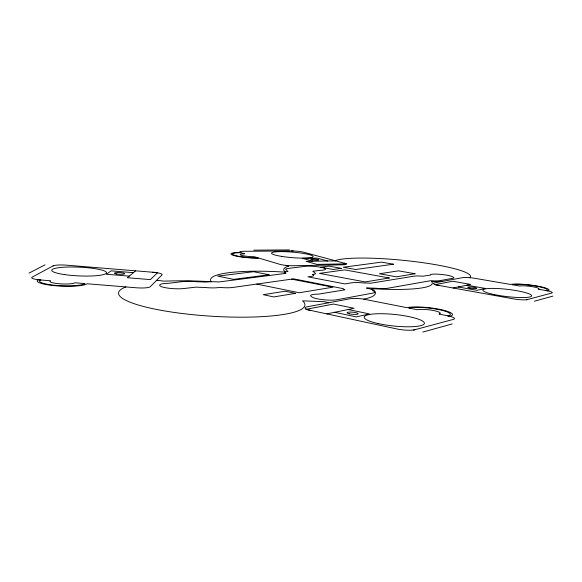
<?xml version="1.0" encoding="UTF-8"?>
<svg xmlns="http://www.w3.org/2000/svg" width="582" height="582" viewBox="0 0 582 582"><rect width="100%" height="100%" fill="white"/><g stroke="black" fill="none" stroke-linecap="round" stroke-linejoin="round"><path stroke-width="0.87" d="M135.65 270.834L127.32 277.723L150.396 279.607L157.642 272.638L67.076 265.21A11.538 1.79 2.5 0 0 53.078 265.894M53.74 265.538L32.214 277.097A12.564 2.088 2.1 0 0 40.929 280.007M29.1 273.074L45.069 264.825M285.289 272.027L285.376 271.99A12.026 1.833 4.7 0 1 287.006 271.649L288.046 271.51L287.69 271.358A11.851 1.782 4.7 0 1 287.086 270.441L286.831 270.179A11.749 1.746 4.7 0 1 287.915 268.469L304.917 266.352A11.444 1.659 4.9 0 1 319.082 266.985A11.444 1.659 4.9 0 1 325.265 269.444L324.53 269.786A11.473 1.673 4.9 0 1 320.093 270.346L312.796 271.27L313.167 271.423A11.786 1.761 4.8 0 1 313.924 272.34L314.222 272.609A11.895 1.797 4.8 0 1 313.465 274.391L312.461 274.529L312.84 274.689A12.062 1.848 4.8 0 1 311.559 276.319L307.9 276.843L344.864 283.914L351.775 282.794A12.513 1.979 5.4 0 1 363.044 282.903L364.718 282.99A12.491 1.972 5.5 0 1 370.443 283.252L414.013 276.174A11.56 1.659 5.9 0 1 422.939 276.203L430.454 275.075A11.298 1.579 6 0 1 439.163 274.253A11.298 1.579 6 0 1 452.25 276.632L453.225 277.127A11.334 1.586 6 0 1 452.687 278.298L439.636 280.713A11.611 1.673 5.9 0 1 430.6 280.706L387.299 288.33A12.549 1.986 5.5 0 1 375.914 288.25L374.197 288.163A12.564 1.993 5.4 0 1 368.304 287.901L366.449 288.039A12.899 2.102 5.4 0 1 372.611 290.513L373.047 290.84A13.022 2.146 5.4 0 1 373.062 293.052L336.723 299.788A13.815 2.423 5 0 1 322.843 299.672A13.815 2.423 5 0 1 311.807 296.893L310.999 296.231A13.764 2.401 5 0 1 318.536 294.128L344.93 289.807L344.493 289.618A12.971 2.124 5.3 0 1 343.416 288.701L293.67 278.851L232.829 287.457A13.597 2.313 3.9 0 1 220.847 287.493L218.497 287.581A13.735 2.35 3.8 0 1 204.973 287.486L203.038 287.392A13.779 2.357 3.7 0 1 196.301 287.101L184.268 288.476A14.114 2.444 3.4 0 1 168.656 288.214A14.114 2.444 3.4 0 1 159.752 285.384A35.335 6.133 3.6 0 1 159.875 284.78A14.084 2.437 3.4 0 1 168.584 283.303L182.835 281.564A13.735 2.335 3.6 0 1 196.163 281.688L198.055 281.79A13.684 2.328 3.7 0 1 204.558 282.074L206.872 282.001A13.553 2.292 3.9 0 1 209.855 281.761L210.815 281.732M125.923 286.941L123.85 287.784A93.36 17.191 3.7 0 0 204.166 315.699A93.36 17.191 3.7 0 0 303.629 301.876L302.538 300.858L324.159 301.651L328.714 302.756M335.043 260.692L336.418 260.219A69.353 9.53 5.6 0 1 417.367 261.936A69.353 9.53 5.6 0 1 469.95 277.519L469.303 277.643M422.779 332.075L452.163 323.956M534.378 301.229L552.9 296.114M413.482 330.096L453.211 319.445A12.542 2.284 6.4 0 0 447.536 315.764M526.484 299.81L551.692 293.059A10.28 1.448 6.9 0 0 545.683 290.476M363.728 299.133L366.551 298.508A82.673 13.706 4.7 0 0 372.909 289.465L371.607 288.621L376.139 288.89A74.583 11.131 5.3 0 0 431.451 281.375L442.604 281.375M326.829 313.894L354.082 308.307L333.559 304.059L305.79 309.369L396.575 328.895A13.43 2.655 6.1 0 0 414.908 329.71M453.182 287.995L470.692 284.409L452.774 281.252L434.827 284.685L513.237 298.835A10.84 1.637 6.8 0 0 527.372 299.577M335.749 260.882L306.125 261.34L316.921 264.381L346.763 263.85L303.571 252.217A8.708 1.135 4.7 0 0 291.582 250.951M156.594 280.342L157.096 280.378A24.022 4.125 3.2 0 1 163.6 281.113L168.118 281.041A93.36 17.191 3.7 0 1 206.486 281.477L212.197 281.717A13.553 2.292 3.9 0 1 218.628 282.001L285.777 273.387L285.42 273.234A12.026 1.833 4.7 0 1 285.042 272.136M253.81 250.151L289.421 249.925M293.168 250.937L243.967 251.293A9.05 1.215 4.3 0 0 240.919 252.733M133.409 272.682L111.104 270.856L106.39 274.26L129.24 276.137M285.82 265.377L288.745 266.12L287.443 266.527A74.583 11.131 5.3 0 0 284.613 271.445L285.442 272.158L281.106 271.896A82.673 13.706 4.7 0 0 210.815 280.924L211.361 281.768M466.909 285.187L485.352 288.446L476.847 290.323L458.172 286.977M291.611 279.149L332.933 287.217L299.192 292.746L256.727 284.081M348.232 309.508L369.49 313.945L356.177 316.877L334.643 312.294M327.659 261.005L317.037 258.11L302.32 258.306L312.825 261.238M546.105 290.549A18.318 2.546 6.8 0 0 535.753 286.06A18.318 2.546 6.8 0 0 512.262 284.736L519.77 286.031A10.054 1.397 6.8 0 1 532.69 286.744A10.054 1.397 6.8 0 1 538.343 289.218L547.793 290.84A20.108 2.794 6.8 0 0 536.422 285.915A20.108 2.794 6.8 0 0 510.647 284.46L475.159 278.371A9.683 1.346 6.2 0 0 462.45 277.65L434.441 282.91A10.192 1.506 6.1 0 0 438.864 285.413M240.708 252.675A16.813 2.299 4.3 0 0 235.055 255.44A16.813 2.299 4.3 0 0 258.262 257.906L254.218 256.698A9.225 1.259 4.3 0 1 241.515 255.345A9.225 1.259 4.3 0 1 244.585 253.825L239.879 252.428A18.449 2.524 4.3 0 0 233.658 255.462A18.449 2.524 4.3 0 0 259.15 258.168L279.687 264.293A9.603 1.375 4.7 0 0 293.066 265.741L342.543 264.825A9.239 1.273 5.1 0 0 344.289 263.18M448.024 315.866A22.276 3.972 6.2 0 0 438.428 309.529A22.276 3.972 6.2 0 0 408.746 308.038L417.432 309.762A12.222 2.183 6.2 0 1 433.772 310.577A12.222 2.183 6.2 0 1 438.988 314.062L449.995 316.252A24.451 4.365 6.2 0 0 439.439 309.311A24.451 4.365 6.2 0 0 406.883 307.66L362.782 298.988A11.764 2.059 5.4 0 0 350.146 298.733L307.267 306.787A12.593 2.372 5 0 0 310.41 310.366M40.384 279.964A23.062 3.921 2.2 0 0 56.81 285.449A23.062 3.921 2.2 0 0 85.001 283.601L74.947 282.779A12.651 2.153 2.2 0 1 59.51 283.776A12.651 2.153 2.2 0 1 50.459 280.786L38.201 279.782A25.31 4.307 2.2 0 0 56.221 285.82A25.31 4.307 2.2 0 0 87.176 283.776L136.035 287.763A12.251 2.124 3 0 0 150.243 286.737L162.072 274.828A11.291 1.819 3.3 0 0 152.753 272.238M295.46 293.357L273.78 296.915L263.224 294.681L285.078 291.226L295.46 293.357M389.285 277.978L365.161 281.928L319.482 273.38L344.697 269.881L389.285 277.978M415.046 273.751L396.364 276.814L379.449 273.773L398.488 270.848L415.046 273.751M393.49 264.192L355.689 269.502L343.213 267.262L381.494 262.133L393.49 264.192M341.307 268.353L333.159 269.459L320.711 267.182L328.946 266.12L341.307 268.353M269.066 274.748L233.615 279.367L217.726 276.123L253.541 271.714L269.066 274.748M469.798 288.105A4.576 0.677 6.3 0 0 476.767 288.316A4.576 0.677 6.3 0 0 470.096 286.962A4.576 0.677 6.3 0 0 469.798 288.105M494.569 294.637A24.553 3.623 6.7 0 0 531.657 295.86A24.553 3.623 6.7 0 0 495.595 288.439A24.553 3.623 6.7 0 0 494.569 294.637M312.498 259.863A4.052 0.553 4.9 0 0 318.754 259.965A4.052 0.553 4.9 0 0 312.934 258.946A4.052 0.553 4.9 0 0 312.498 259.863M281.346 256.342A20.799 2.764 4.7 0 0 313.065 256.647A20.799 2.764 4.7 0 0 282.626 251.635A20.799 2.764 4.7 0 0 281.346 256.342M349.491 313.836A5.638 1.069 5.4 0 0 358.214 313.807A5.638 1.069 5.4 0 0 350.117 312.047A5.638 1.069 5.4 0 0 349.491 313.836M377.994 323.527A30.264 5.791 5.9 0 0 424.365 323.534A30.264 5.791 5.9 0 0 380.519 313.705A30.264 5.791 5.9 0 0 377.994 323.527M116.604 273.955A5.122 0.829 2.9 0 0 124.65 273.758A5.122 0.829 2.9 0 0 117.419 272.565A5.122 0.829 2.9 0 0 116.604 273.955M64.675 274.609A27.398 4.38 2.6 0 0 106.491 272.849A27.398 4.38 2.6 0 0 66.253 267.087A27.398 4.38 2.6 0 0 64.675 274.609"/></g></svg>
